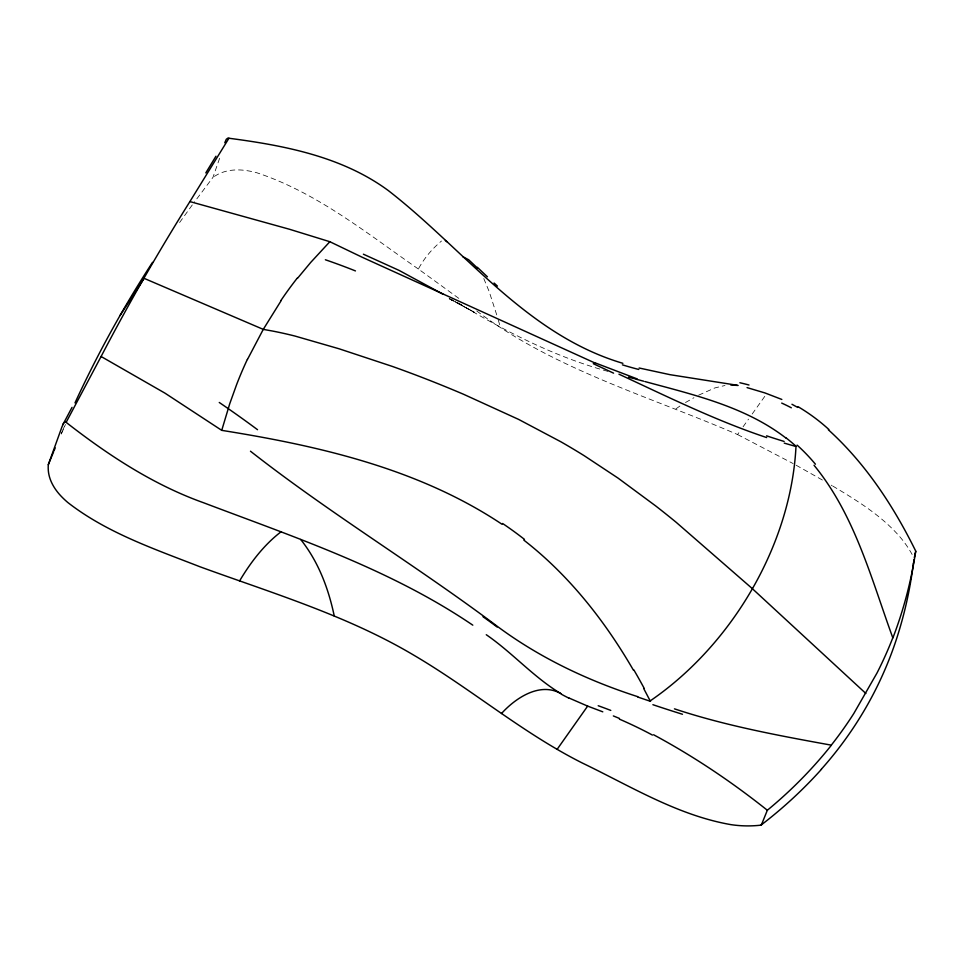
<?xml version="1.0" encoding="UTF-8"?>
<svg xmlns="http://www.w3.org/2000/svg" width="964" height="964" viewBox="0 0 964 964"><rect width="100%" height="100%" fill="white"/><g stroke="black" fill="none" stroke-linecap="round" stroke-linejoin="round"><path stroke-width="0.72" stroke-dasharray="4.82 3.62" d="M219.599 158.325L212.96 177.376L194.126 202.44M61.286 433.619L62.311 431.245M62.829 430.065L64.383 426.498M61.286 434.053L65.444 424.497M458.792 298.358L418.364 269.004C424.088 258.328 432.185 248.712 441.512 241.024M179.605 222.527L192.583 204.537M743.051 426.823L748.534 419.135M752.185 414.014L764.946 396.12M476.698 310.95C554.662 369.622 649.326 396.288 737.556 434.547L740.617 430.257M675.969 408.857L680.138 405.88M685.476 402.542L693.947 397.71M698.611 395.18L714.914 387.914L724.988 385.492M607.898 371.369C554.77 356.752 505.401 331.508 458.418 303.142M737.556 434.547L793.119 463.564M449.429 298.671L462.636 305.528L449.32 298.587M451.658 299.816L474.059 312.143L451.586 299.792M449.14 298.707L474.059 312.143M796.131 465.226L823.075 480.409M831.233 485.157L831.968 485.591M832.715 486.025C855.803 499.81 879.168 514.125 897.484 534.128A106.426 97.448 16.1 0 1 912.257 554.71M418.364 269.004C367.007 233.445 316.891 192.595 256.822 172.761A86.194 78.928 16.1 0 0 248.688 170.941C237.843 168.989 226.034 169.519 216.346 175.207A43.38 39.729 16.1 0 0 212.96 177.388M483.795 278.56L489.134 291.441L496.99 315.686M498.292 320.036L500.171 326.531"/><path stroke-width="1.45" d="M913.474 563.482L913.944 559.735M914.318 557.578L915.161 553.951M915.27 553.505L915.8 551.239C893.676 506.365 865.66 463.551 828.377 429.787M502.099 524.308C418.87 468.745 319.192 445.91 221.732 430.354L229.757 403.687L236.686 384.419A447.935 410.495 18.5 0 1 247.338 359.439M761.379 825.1A106.426 97.448 16.1 0 1 730.953 824.642C677.608 815.363 630.504 786.214 582.364 763.042C522.319 732.881 470.998 688.682 413.182 654.821C346.63 615.394 272.017 593.053 199.789 566.699C154.312 548.95 106.763 532.827 67.817 502.509A86.194 78.928 16.1 0 1 61.841 496.93C54.382 489.351 48.405 479.469 48.212 468.552A43.38 39.729 16.1 0 1 48.308 464.672L62.021 426.727L63.72 422.943L65.299 421.702C107.462 454.647 152.951 484.699 203.766 502.822C295.767 537.695 390.769 569.459 472.806 625.166M224.793 142.744L226.263 139.322L227.841 138.105C283.802 145.383 341.846 156.397 388.275 190.535C464.781 249.857 526.26 334.749 622.877 363.32M48.308 464.672L53.719 451.501M761.355 824.991L767.344 810.254A490.821 449.429 16.1 0 0 831.378 745.22M54.213 450.309L55.213 447.923M74.999 402.88C97.388 354.246 123.32 307.239 152.517 262.353M247.447 359.488L263.268 329.375L281.295 300.419M239.554 580.991C250.495 562.542 263.991 544.829 281.127 531.73M62.913 424.534L72.023 407.362M66.311 422.015L101.1 356.499C128.646 303.708 158.265 252.038 189.896 201.584L228.95 138.238M674.439 708.841C725.482 725.784 778.478 735.544 831.281 745.148A453.044 414.833 16.1 0 0 853.839 713.456L876.987 673.041A453.044 414.833 16.1 0 0 892.797 637.807C871.251 578.641 854.803 514.872 814.038 465.275M205.802 172.905L215.948 156.228M120.066 315.481L144.118 278.355L263.268 329.375L272.053 330.953A286.573 112.414 29.8 0 1 294.96 336.05L339.051 348.775L392.119 366.344A576.496 226.142 29.8 0 1 463.624 394.3L518.632 419.412L560.855 441.777A278.897 109.402 29.8 0 1 584.232 455.731L618.032 478.096L655.628 505.883A468.914 183.943 29.8 0 1 676.282 522.392L751.836 588.197L865.865 693.478M602.789 711.83L587.654 706.106L557.156 749.305M297.49 278.331L310.721 262.413L329.845 241.711L362.428 257.364L594.643 362.85M501.485 713.541C515.318 698.213 539.744 681.669 560.735 693.526M730.784 385.01L738.147 385.467M737.219 385.263L670.028 374.683L639.144 368.007M747.064 387.612L764.958 392.938L781.828 399.445M644.94 381.551C693.719 394.806 745.16 406.555 785.961 438.078M643.687 381.214L634.854 378.864M628.504 377.165L633.589 378.527M784.238 443.115L795.987 446.501C790.998 545.347 731.459 645.326 650.194 700.888L643.651 688.429M189.896 201.584L289.501 229.263L329.845 241.711M766.681 437.572C715.758 420.593 667.558 396.722 618.96 374.189M637.758 696.671C586.088 680.054 536.574 656.315 493.291 623.322C413.737 563.976 328.64 512.487 250.471 451.212M637.144 378.888L594.969 362.801M587.654 706.106L569.134 698.069M613.345 715.927L619.466 718.445M363.392 254.195L399.036 270.378L443.115 294.261M791.962 404.278L797.722 407.435M462.756 256.677L468.697 259.786L477.397 268.004M653.592 734.761C693.731 756.33 731.7 781.888 767.344 810.254M101.1 356.499L164.94 393.131L221.732 430.354M560.638 693.478C533.478 677.065 512.354 652.664 486.278 634.722M445.32 240.506L447.224 241.928M523.85 540.129C568.989 575.207 604.862 620.876 633.396 670.125M494.086 283.03L497.436 286.115M487.41 276.801L477.361 267.317M300.684 539.466C318.421 561.699 328.471 588.462 334.255 616.008M915.704 551.215A490.821 449.429 16.1 0 1 892.917 637.843M797.975 406.651A101.606 55.237 35.9 0 1 828.859 429.474M781.708 403.085A111.173 61.841 36.4 0 1 791.324 407.796M739.87 382.744A171.038 102.256 0.3 0 1 748.992 385.01M638.783 369.465A332.447 330.242 74.5 0 1 622.407 364.838M786.082 437.909A137.888 104.763 46.5 0 1 796.119 446.332M797.12 445.127A144.19 111.704 46.4 0 1 815.436 464.214M784.13 441.428A661.4 458.249 53.1 0 1 766.609 435.836M593.306 363.705A267.92 6.712 24.9 0 1 613.586 373.152M325.374 259.762A318.048 159.482 20.6 0 1 355.451 270.92M569.061 698.213A171.038 156.855 -67.6 0 1 561.253 694.128M483 616.731A332.447 209.019 23.9 0 1 497.135 627.034M650.531 701.346A137.888 10.556 19 0 1 637.71 696.996M682.464 714.252A144.19 14.267 19.4 0 1 652.893 704.696M633.818 669.86A661.4 633.264 -68.5 0 1 644.097 688.163M502.593 523.488A267.92 187.932 36.7 0 1 524.464 539.382M219.262 402.47A318.048 85.591 38.1 0 1 257.533 429.703M281.078 300.274A447.935 411.026 18.5 0 1 297.225 278.15M619.43 719.144A101.606 22.955 24.6 0 1 652.423 735.062M598.198 705.732A111.173 23.413 24.2 0 1 610.778 710.42M821.461 769.296A491.616 450.152 16.1 0 1 761.283 824.907M821.352 769.212A430.45 394.143 16.1 0 0 897.195 636.867A487.88 446.73 16.1 0 0 913.378 563.47"/></g></svg>
